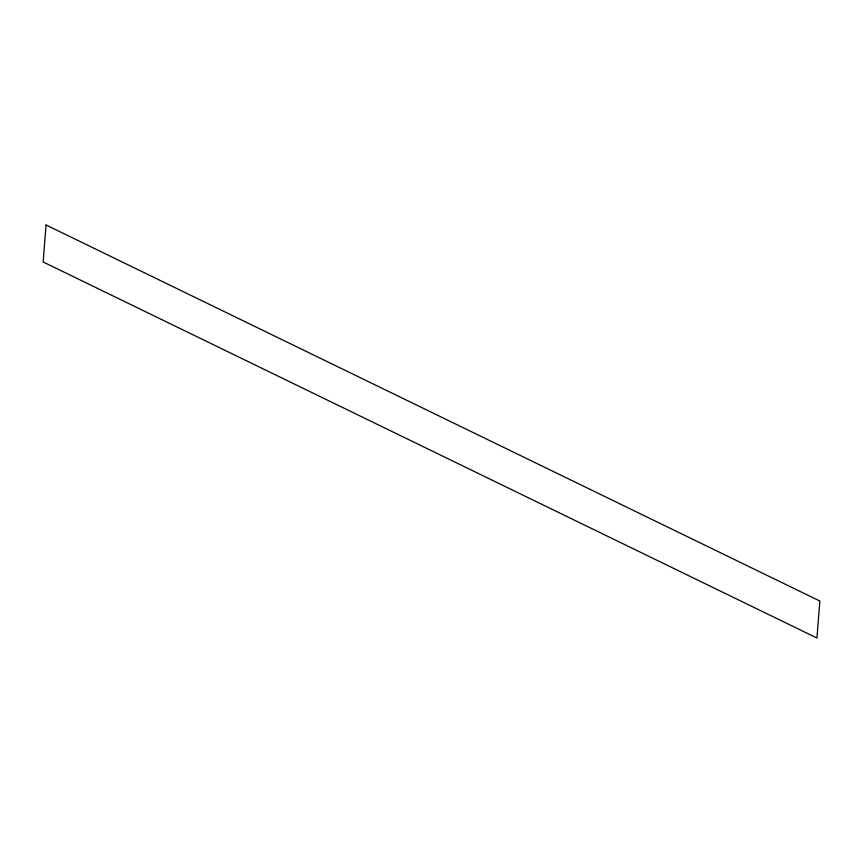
<?xml version="1.0" encoding="UTF-8"?>
<svg xmlns="http://www.w3.org/2000/svg" width="863" height="863" viewBox="0 0 863 863"><rect width="100%" height="100%" fill="white"/><g stroke="black" fill="none" stroke-linecap="round" stroke-linejoin="round"><path stroke-width="1.29" d="M46.063 224.984L43.15 261.964L816.937 638.016L819.85 601.036L46.063 224.984"/></g></svg>
